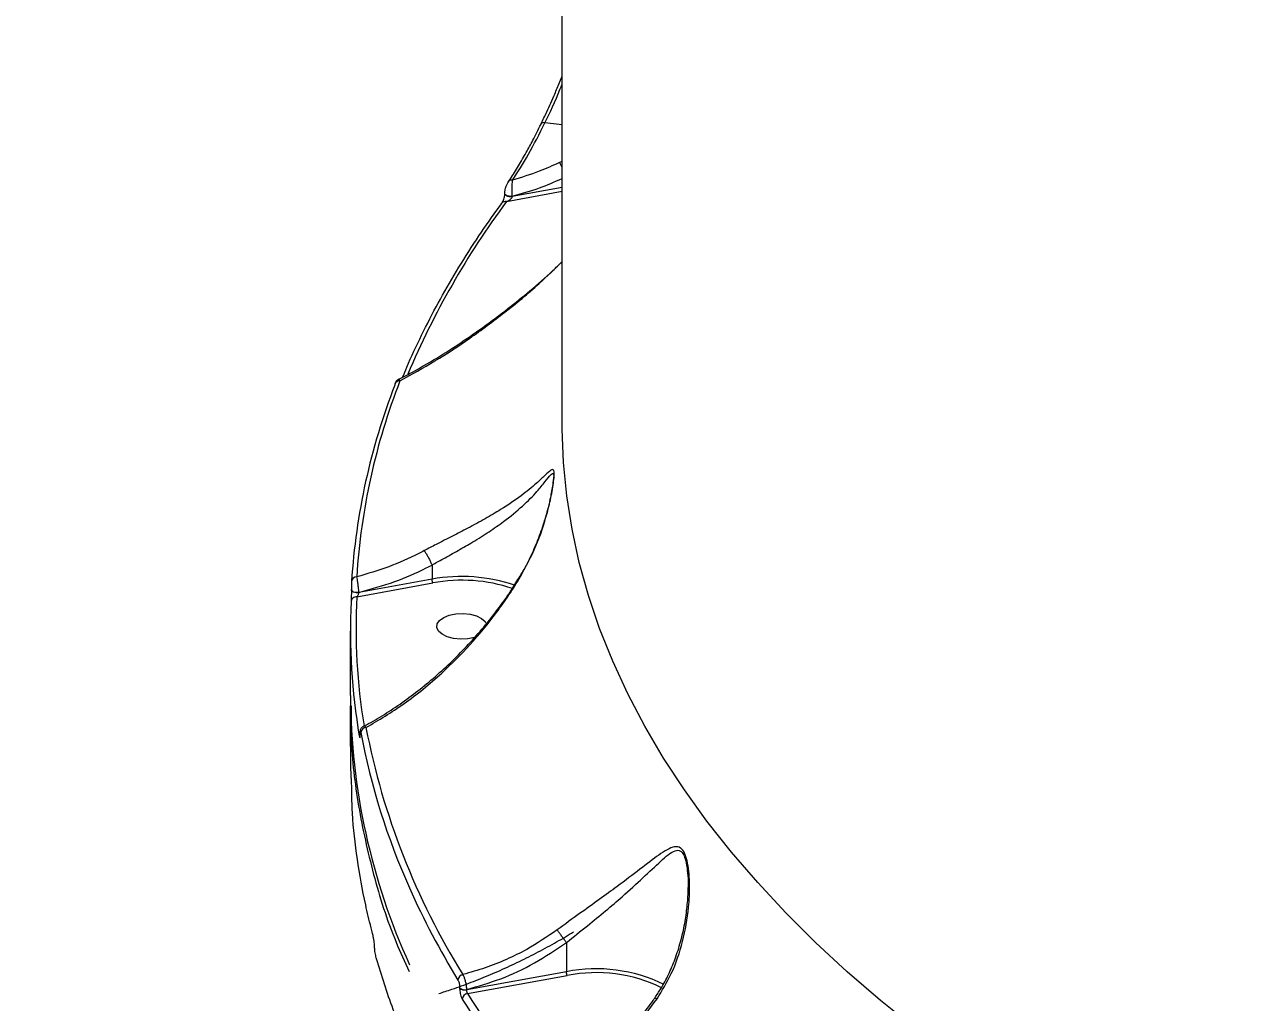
# Model space of a CAD drawing. Header units: millimetres. Extents: x -6901 to 7060, y -7557 to 6158.
# Drawn here: x 1477.7 to 1697, y -2437.6 to -2262.1 of the extents above; entities that cross this region are included whole.
import ezdxf

# ---------------------------------------------------------------- set-up
doc = ezdxf.new("R2010")
doc.units = ezdxf.units.MM
for name, color, linetype in [('DIKOM_ОБЪЕКТ', 7, 'Continuous'), ('DIKOM_РАЗМЕР_ЗОНА', 7, 'Continuous'), ('DIKOM_РАЗМЕР_ОБЪЕКТА', 7, 'Continuous')]:
    doc.layers.add(name, color=color, linetype=linetype)
doc.styles.add('style1', font='arial.ttf', dxfattribs={"width": 0.8})
doc.dimstyles.new('1-50', dxfattribs={"dimtxt": 300, "dimasz": 200, "dimexe": 100, "dimexo": 0, "dimgap": 100, "dimtad": 1, "dimtxsty": 'style1', "dimcen": 200, "dimclrd": 7, "dimclre": 7, "dimclrt": 7, "dimadec": 1, "dimazin": 2, "dimtfac": 1, "dimtmove": 0, "dimatfit": 2, "dimfxl": 0, "dimlwd": 25, "dimlwe": 18, "dimarcsym": 0})

# ---------------------------------------------------------------- blocks, each defined once
blk = doc.blocks.new('*D1')
at = {"layer": 'Defpoints', "color": 0, "transparency": 16777216}
for p in [(-4076.66, -462.32), (4983.51, -3127.59), (4983.51, -6854.07)]:
    blk.add_point(p, dxfattribs=at)
at = {"layer": 'DIKOM_РАЗМЕР_ОБЪЕКТА', "color": 7, "lineweight": 18, "transparency": 16777216}
for p, q in [((-4076.66, -462.32), (-4076.66, -6954.07)), ((4983.51, -3127.59), (4983.51, -6954.07))]:
    blk.add_line(p, q, dxfattribs=at)
at = {"layer": 'DIKOM_РАЗМЕР_ОБЪЕКТА', "color": 7, "lineweight": 25, "transparency": 16777216}
blk.add_line((-3876.66, -6854.07), (4783.51, -6854.07), dxfattribs=at)
at = {"layer": 'DIKOM_РАЗМЕР_ОБЪЕКТА', "color": 7, "transparency": 16777216}
for points in [[(-3876.66, -6820.74), (-3876.66, -6887.4), (-4076.66, -6854.07)], [(4783.51, -6820.74), (4783.51, -6887.4), (4983.51, -6854.07)]]:
    blk.add_solid(points, dxfattribs=at)
at = {"layer": 'DIKOM_РАЗМЕР_ОБЪЕКТА', "color": 7, "transparency": 16777216, "insert": (453.43, -6600.9), "char_height": 300, "attachment_point": 5, "style": 'style1'}
blk.add_mtext('9050', dxfattribs=at)
blk = doc.blocks.new('*D2')
at = {"layer": 'Defpoints', "color": 0, "transparency": 16777216}
for p in [(-1102.73, 4151.17), (-5819.23, -4492.42), (4721.24, -4492.42)]:
    blk.add_point(p, dxfattribs=at)
at = {"layer": 'DIKOM_РАЗМЕР_ОБЪЕКТА', "color": 7, "lineweight": 18, "transparency": 16777216}
for p, q in [((-1102.73, 4151.17), (-5919.23, 4151.17)), ((4721.24, -4492.42), (-5919.23, -4492.42))]:
    blk.add_line(p, q, dxfattribs=at)
at = {"layer": 'DIKOM_РАЗМЕР_ОБЪЕКТА', "color": 7, "lineweight": 25, "transparency": 16777216}
blk.add_line((-5819.23, 3951.17), (-5819.23, -4292.42), dxfattribs=at)
at = {"layer": 'DIKOM_РАЗМЕР_ОБЪЕКТА', "color": 7, "transparency": 16777216}
for points in [[(-5852.56, 3951.17), (-5785.89, 3951.17), (-5819.23, 4151.17)], [(-5852.56, -4292.42), (-5785.89, -4292.42), (-5819.23, -4492.42)]]:
    blk.add_solid(points, dxfattribs=at)
at = {"layer": 'DIKOM_РАЗМЕР_ОБЪЕКТА', "color": 7, "transparency": 16777216, "insert": (-6072.4, -170.63), "char_height": 300, "attachment_point": 5, "rotation": 90, "style": 'style1'}
blk.add_mtext('8650', dxfattribs=at)
blk = doc.blocks.new('*D3')
at = {"layer": 'Defpoints', "color": 0, "transparency": 16777216}
for p in [(-1553.27, 6158.28), (-6450.85, -6312.94), (5659.92, -6312.94)]:
    blk.add_point(p, dxfattribs=at)
at = {"layer": 'DIKOM_РАЗМЕР_ЗОНА', "color": 7, "lineweight": 18, "transparency": 16777216}
for p, q in [((-1553.27, 6158.28), (-6550.85, 6158.28)), ((5659.92, -6312.94), (-6550.85, -6312.94))]:
    blk.add_line(p, q, dxfattribs=at)
at = {"layer": 'DIKOM_РАЗМЕР_ЗОНА', "color": 7, "lineweight": 25, "transparency": 16777216}
blk.add_line((-6450.85, 5958.28), (-6450.85, -6112.94), dxfattribs=at)
at = {"layer": 'DIKOM_РАЗМЕР_ЗОНА', "color": 7, "transparency": 16777216}
for points in [[(-6484.18, 5958.28), (-6417.52, 5958.28), (-6450.85, 6158.28)], [(-6484.18, -6112.94), (-6417.52, -6112.94), (-6450.85, -6312.94)]]:
    blk.add_solid(points, dxfattribs=at)
at = {"layer": 'DIKOM_РАЗМЕР_ЗОНА', "color": 7, "transparency": 16777216, "insert": (-6704.02, -77.33), "char_height": 300, "attachment_point": 5, "rotation": 90, "style": 'style1'}
blk.add_mtext('12500', dxfattribs=at)
blk = doc.blocks.new('*D4')
at = {"layer": 'Defpoints', "color": 0, "transparency": 16777216}
for p in [(-5588.2, -1083.32), (7059.54, -2218.88), (7059.54, -7457.08)]:
    blk.add_point(p, dxfattribs=at)
at = {"layer": 'DIKOM_РАЗМЕР_ЗОНА', "color": 7, "lineweight": 18, "transparency": 16777216}
for p, q in [((-5588.2, -1083.32), (-5588.2, -7557.08)), ((7059.54, -2218.88), (7059.54, -7557.08))]:
    blk.add_line(p, q, dxfattribs=at)
at = {"layer": 'DIKOM_РАЗМЕР_ЗОНА', "color": 7, "lineweight": 25, "transparency": 16777216}
blk.add_line((-5388.2, -7457.08), (6859.54, -7457.08), dxfattribs=at)
at = {"layer": 'DIKOM_РАЗМЕР_ЗОНА', "color": 7, "transparency": 16777216}
for points in [[(-5388.2, -7423.74), (-5388.2, -7490.41), (-5588.2, -7457.08)], [(6859.54, -7423.74), (6859.54, -7490.41), (7059.54, -7457.08)]]:
    blk.add_solid(points, dxfattribs=at)
at = {"layer": 'DIKOM_РАЗМЕР_ЗОНА', "color": 7, "transparency": 16777216, "insert": (735.67, -7203.9), "char_height": 300, "attachment_point": 5, "style": 'style1'}
blk.add_mtext('12650', dxfattribs=at)

msp = doc.modelspace()

# ---------------------------------------------------------------- linework, layer by layer
at = {"layer": 'DIKOM_ОБЪЕКТ', "color": 7, "linetype": 'Continuous', "lineweight": 15}
for p, q in [((1574.182, -2333.7), (1574.182, -2071.592)), ((1573.297, -2273.478), (1574.182, -2271.341)), ((1570.411, -2279.897), (1570.404, -2279.909)), ((1574.182, -2280.086), (1571.096, -2279.714)), ((1574.182, -2286.635), (1573.709, -2286.851)), ((1563.897, -2292.476), (1563.897, -2292.402)), ((1564.195, -2293.856), (1574.182, -2292.004)), ((1564.552, -2290.269), (1564.538, -2290.289)), ((1574.182, -2291.301), (1565.236, -2292.961)), ((1565.236, -2292.961), (1565.236, -2292.886)), ((1550.829, -2359.087), (1550.828, -2359.081)), ((1550.829, -2359.087), (1550.829, -2361.62)), ((1537.308, -2364.798), (1550.994, -2362.292)), ((1550.829, -2361.62), (1537.685, -2364.027)), ((1536.35, -2363.513), (1536.351, -2363.499)), ((1536.35, -2363.541), (1536.35, -2363.513)), ((1536.35, -2363.541), (1536.351, -2363.527)), ((1537.685, -2364.027), (1537.685, -2363.998)), ((1536.182, -2382.516), (1536.182, -2370.944)), ((1537.94, -2389.408), (1537.94, -2389.32)), ((1537.94, -2389.32), (1537.944, -2389.367)), ((1537.94, -2389.408), (1537.944, -2389.455)), ((1537.944, -2389.455), (1537.944, -2389.367)), ((1574.952, -2426.84), (1574.952, -2432.081)), ((1574.952, -2432.081), (1557.071, -2435.307)), ((1557.196, -2435.986), (1575.116, -2432.753)), ((1555.787, -2434.93), (1555.787, -2434.977)), ((1557.071, -2435.307), (1557.071, -2435.26))]:
    msp.add_line(p, q, dxfattribs=at)
at = {"layer": 'DIKOM_ОБЪЕКТ', "color": 7, "linetype": 'Continuous', "lineweight": 15, "flags": 128}
for points in [[(1565.236, -2292.886), (1564.957, -2292.916), (1564.674, -2292.903), (1564.409, -2292.851), (1564.183, -2292.762), (1564.015, -2292.644), (1563.918, -2292.506), (1563.897, -2292.395)], [(1565.236, -2292.961), (1564.957, -2292.99), (1564.674, -2292.978), (1564.409, -2292.926), (1564.183, -2292.837), (1564.015, -2292.719), (1563.918, -2292.581), (1563.897, -2292.478)], [(1544.204, -2326.54), (1544.177, -2326.631), (1544.16, -2326.789)], [(1637.62, -2442.278), (1631.339, -2437.223), (1625.36, -2432.073), (1619.689, -2426.83), (1614.331, -2421.502), (1609.291, -2416.091), (1604.573, -2410.604), (1600.183, -2405.045), (1596.124, -2399.42), (1592.4, -2393.734), (1589.014, -2387.992), (1585.97, -2382.199), (1583.27, -2376.362), (1580.918, -2370.484), (1578.914, -2364.573), (1577.261, -2358.632), (1575.961, -2352.669), (1575.015, -2346.688), (1574.423, -2340.694), (1574.187, -2334.695), (1574.182, -2333.7)], [(1537.685, -2363.998), (1537.449, -2364.026), (1537.207, -2364.023), (1536.974, -2363.99), (1536.762, -2363.93), (1536.585, -2363.845), (1536.453, -2363.74), (1536.373, -2363.623), (1536.35, -2363.513)], [(1537.685, -2364.027), (1537.449, -2364.054), (1537.207, -2364.051), (1536.974, -2364.019), (1536.762, -2363.958), (1536.585, -2363.873), (1536.453, -2363.769), (1536.373, -2363.651), (1536.35, -2363.541)], [(1558.432, -2372.094), (1557.243, -2372.339), (1555.968, -2372.402), (1554.71, -2372.277), (1553.572, -2371.975), (1552.645, -2371.52), (1552.004, -2370.948), (1551.702, -2370.307), (1551.763, -2369.648), (1552.182, -2369.025), (1552.925, -2368.488), (1553.932, -2368.08), (1555.121, -2367.835), (1556.396, -2367.772), (1557.654, -2367.897), (1558.792, -2368.199), (1559.719, -2368.654), (1560.359, -2369.226), (1560.62, -2369.704)]]:
    msp.add_lwpolyline(points, dxfattribs=at)
at = {"layer": 'DIKOM_ОБЪЕКТ', "color": 7, "linetype": 'Continuous', "lineweight": 15}
for centre, radius, start, end in [((1570.887, -2280.308), 0.629, 70.61621, 139.25158), ((1565.131, -2290.731), 0.741, 78.35077, 141.44081), ((1684.591, -2383.179), 149.912, 143.42818, 157.10349), ((1563.997, -2294.614), 0.783, 75.39271, 141.11989), ((1654.07, -2369.516), 117.923, 158.75672, 176.37001), ((1654.737, -2368.659), 117.663, 158.75684, 176.37005), ((1544.979, -2326.861), 0.839, 83.83111, 157.49316), ((1537.288, -2362.116), 0.907, 88.62283, 175.7809), ((1556.145, -2390.927), 29.785, 71.36899, 100.28092), ((1556.187, -2390.191), 28.378, 71.29606, 100.54465), ((1537.228, -2365.717), 0.923, 85.0529, 175.3317), ((1649.001, -2370.081), 111.819, 177.29158, 189.1965), ((1648.327, -2370.938), 112.144, 177.29335, 189.67604), ((1654.174, -2381.927), 117.993, 180.28595, 204.49107), ((1539.03, -2389.231), 0.978, 93.08533, 175.48319), ((1667.176, -2363.524), 130.563, 190.91857, 211.93021), ((1538.598, -2389.8), 0.82, 142.50646, 179.06516), ((1659.863, -2366.344), 123.926, 190.60638, 204.14908), ((1677.729, -2358.669), 143.369, 204.02684, 211.49787), ((1556.581, -2433.655), 1.1, 101.13482, 175.7772), ((1580.307, -2459.227), 27.669, 64.03796, 101.15851), ((1580.307, -2459.088), 26.842, 64.08679, 101.15064), ((1556.719, -2433.967), 1.34, 225.91961, 285.20385), ((1556.719, -2434.014), 1.34, 225.91335, 285.21011), ((1557.35, -2437.085), 1.109, 97.9794, 175.64509), ((1702.989, -2345.16), 173.115, 212.04029, 220.03589), ((1703.421, -2344.48), 172.497, 212.03793, 219.88979)]:
    msp.add_arc(centre, radius, start, end, dxfattribs=at)
for points, knots in [([(1570.402, -2279.892), (1570.747, -2279.179), (1571.574, -2277.47), (1572.543, -2275.311), (1573.15, -2273.835), (1573.297, -2273.478)], [0, 0, 0, 0, 0.3520167, 0.8431422, 1, 1, 1, 1]), ([(1571.096, -2279.714), (1572.018, -2277.805), (1573.077, -2275.612), (1574.055, -2273.103), (1574.182, -2272.778)], [0, 0, 0, 0, 0.8704248, 1, 1, 1, 1]), ([(1565.281, -2290.005), (1566.23, -2288.53), (1568.153, -2285.541), (1570.107, -2281.673), (1571.096, -2279.714)], [0, 0, 0, 0, 0.493767, 1, 1, 1, 1]), ([(1567.748, -2285.019), (1568.14, -2284.304), (1569.022, -2282.698), (1569.911, -2280.965), (1570.401, -2279.92), (1570.406, -2279.91)], [0, 0, 0, 0, 0.4429105, 0.9946809, 1, 1, 1, 1]), ([(1564.558, -2290.273), (1564.558, -2290.273), (1565.029, -2289.581), (1565.996, -2288.054), (1567.064, -2286.286), (1567.651, -2285.199), (1567.748, -2285.019)], [0, 0, 0, 0, 0.0004703, 0.4546735, 0.9097083, 1, 1, 1, 1]), ([(1573.709, -2286.851), (1572.503, -2287.397), (1569.742, -2288.647), (1566.888, -2289.516), (1565.281, -2290.005)], [0, 0, 0, 0, 0.436569, 1, 1, 1, 1]), ([(1574.182, -2287.662), (1574.174, -2287.647), (1574.069, -2287.435), (1573.911, -2287.165), (1573.77, -2286.94), (1573.717, -2286.863), (1573.709, -2286.851)], [0, 0, 0, 0, 0.0430277, 0.6005973, 0.9379532, 1, 1, 1, 1]), ([(1565.236, -2292.886), (1565.23, -2292.692), (1565.217, -2292.305), (1565.215, -2291.637), (1565.225, -2290.978), (1565.247, -2290.402), (1565.27, -2290.13), (1565.281, -2290.005)], [0, 0, 0, 0, 0.1950937, 0.3899041, 0.5934557, 0.8140376, 1, 1, 1, 1]), ([(1565.236, -2292.886), (1566.872, -2292.43), (1569.902, -2291.585), (1572.833, -2290.294), (1574.182, -2289.701)], [0, 0, 0, 0, 0.5400428, 1, 1, 1, 1]), ([(1563.905, -2292.394), (1563.908, -2292.204), (1563.912, -2291.971), (1563.972, -2291.739), (1563.984, -2291.696)], [0, 0, 0, 0, 0.8131635, 1, 1, 1, 1]), ([(1563.984, -2291.696), (1564.018, -2291.546), (1564.1, -2291.186), (1564.287, -2290.698), (1564.469, -2290.426), (1564.554, -2290.3)], [0, 0, 0, 0, 0.2747333, 0.6627549, 1, 1, 1, 1]), ([(1545.558, -2325.372), (1545.803, -2324.78), (1546.852, -2322.248), (1548.923, -2317.8), (1551.892, -2312.048), (1555.173, -2306.341), (1558.694, -2300.782), (1561.495, -2296.719), (1563.083, -2294.541), (1563.388, -2294.122)], [0, 0, 0, 0, 0.0556278, 0.2380847, 0.4205792, 0.6031267, 0.7857245, 0.9588058, 1, 1, 1, 1]), ([(1563.392, -2294.116), (1563.394, -2294.114), (1563.409, -2294.095), (1563.512, -2293.931), (1563.645, -2293.639), (1563.771, -2293.278), (1563.821, -2293.043), (1563.838, -2292.96)], [0, 0, 0, 0, 0.0301319, 0.2609839, 0.5740455, 0.8480177, 1, 1, 1, 1]), ([(1563.838, -2292.96), (1563.844, -2292.937), (1563.868, -2292.836), (1563.887, -2292.674), (1563.898, -2292.528), (1563.897, -2292.486), (1563.896, -2292.479)], [0, 0, 0, 0, 0.1320067, 0.5877394, 0.9381986, 1, 1, 1, 1]), ([(1564.195, -2293.856), (1564.302, -2293.804), (1564.53, -2293.693), (1564.832, -2293.49), (1565.063, -2293.285), (1565.182, -2293.131), (1565.229, -2293.028), (1565.234, -2292.983), (1565.236, -2292.961)], [0, 0, 0, 0, 0.2759579, 0.5812338, 0.7841122, 0.9045829, 0.9531168, 1, 1, 1, 1]), ([(1544.877, -2325.722), (1545.518, -2325.398), (1547.601, -2324.346), (1551.15, -2322.279), (1555.539, -2319.521), (1559.987, -2316.449), (1564.293, -2313.235), (1568.483, -2309.824), (1571.738, -2307.008), (1573.628, -2305.176), (1574.182, -2304.639)], [0, 0, 0, 0, 0.0637966, 0.2074327, 0.3543178, 0.5044101, 0.6577044, 0.7946506, 0.9398204, 1, 1, 1, 1]), ([(1545.069, -2326.027), (1547.169, -2324.869), (1551.369, -2322.555), (1557.66, -2318.421), (1563.901, -2313.786), (1569.471, -2309.243), (1572.813, -2305.97), (1574.182, -2304.631)], [0, 0, 0, 0, 0.2104821, 0.4209712, 0.6359977, 0.8510015, 1, 1, 1, 1]), ([(1544.218, -2326.548), (1544.253, -2326.443), (1544.32, -2326.243), (1544.485, -2325.996), (1544.676, -2325.782), (1544.826, -2325.716), (1544.87, -2325.697)], [0, 0, 0, 0, 0.3370502, 0.642352, 0.8968162, 1, 1, 1, 1]), ([(1545.069, -2326.027), (1545.025, -2325.894), (1544.95, -2325.671), (1544.896, -2325.702), (1544.874, -2325.715)], [0, 0, 0, 0, 0.5933916, 1, 1, 1, 1]), ([(1566.724, -2361.148), (1567.694, -2359.338), (1569.66, -2355.67), (1571.304, -2350.679), (1572.16, -2347.116), (1572.53, -2345.081), (1572.719, -2343.673), (1572.777, -2342.59), (1572.666, -2341.933), (1572.428, -2341.919), (1571.948, -2342.186), (1571.146, -2342.971), (1569.445, -2344.579), (1566.92, -2346.653), (1563.748, -2348.805), (1560.426, -2350.769), (1557.495, -2352.361), (1554.494, -2353.911), (1551.834, -2355.254), (1550.138, -2356.134), (1549.427, -2356.503)], [0, 0, 0, 0, 0.0952094, 0.1929563, 0.2447994, 0.2710702, 0.2981689, 0.3242901, 0.3503873, 0.3910746, 0.4019424, 0.4719634, 0.5438084, 0.6393959, 0.7378512, 0.7988542, 0.8613646, 0.9113746, 0.9628378, 1, 1, 1, 1]), ([(1550.828, -2359.081), (1550.828, -2359.08), (1551.486, -2358.704), (1553.085, -2357.841), (1555.564, -2356.452), (1558.368, -2354.828), (1561.115, -2353.098), (1564.21, -2350.941), (1567.19, -2348.473), (1569.549, -2346.095), (1571.157, -2344.084), (1571.915, -2343.104), (1572.373, -2342.637), (1572.582, -2342.573), (1572.698, -2342.853), (1572.677, -2343.217), (1572.675, -2343.256)], [0, 0, 0, 0, 0.0000339, 0.0533984, 0.1277316, 0.2021477, 0.294124, 0.3862199, 0.5316546, 0.6773071, 0.7825153, 0.8873254, 0.9029899, 0.9602964, 0.9957553, 1, 1, 1, 1]), ([(1572.299, -2346.124), (1572.32, -2346.018), (1572.427, -2345.496), (1572.547, -2344.691), (1572.649, -2343.865), (1572.681, -2343.371), (1572.679, -2343.277), (1572.679, -2343.256)], [0, 0, 0, 0, 0.0873484, 0.4314387, 0.7138096, 0.9385507, 1, 1, 1, 1]), ([(1566.632, -2361.1), (1566.687, -2361.015), (1567.328, -2360.033), (1568.363, -2357.989), (1569.734, -2354.957), (1570.791, -2352.02), (1571.555, -2349.433), (1572.025, -2347.534), (1572.224, -2346.508), (1572.299, -2346.124)], [0, 0, 0, 0, 0.018635, 0.2148899, 0.4189757, 0.6308022, 0.7913793, 0.9218572, 1, 1, 1, 1]), ([(1549.427, -2356.503), (1549.096, -2356.676), (1547.017, -2357.762), (1543.007, -2359.554), (1539.234, -2360.651), (1537.31, -2361.21)], [0, 0, 0, 0, 0.0849928, 0.5334697, 1, 1, 1, 1]), ([(1549.427, -2356.503), (1549.435, -2356.515), (1549.503, -2356.607), (1549.668, -2356.859), (1549.956, -2357.347), (1550.273, -2357.933), (1550.584, -2358.546), (1550.747, -2358.902), (1550.828, -2359.081)], [0, 0, 0, 0, 0.0259756, 0.2096007, 0.4072063, 0.6047839, 0.8023789, 1, 1, 1, 1]), ([(1537.685, -2363.998), (1539.852, -2363.404), (1543.962, -2362.278), (1548.308, -2360.378), (1550.485, -2359.263), (1550.829, -2359.087)], [0, 0, 0, 0, 0.48434, 0.9185218, 1, 1, 1, 1]), ([(1536.383, -2362.05), (1536.379, -2362.128), (1536.371, -2362.284), (1536.361, -2362.631), (1536.354, -2363.005), (1536.351, -2363.305), (1536.351, -2363.454), (1536.351, -2363.499)], [0, 0, 0, 0, 0.2336984, 0.4673742, 0.6956047, 0.9087332, 1, 1, 1, 1]), ([(1537.685, -2363.998), (1537.682, -2363.91), (1537.67, -2363.617), (1537.624, -2363.035), (1537.536, -2362.311), (1537.424, -2361.644), (1537.348, -2361.354), (1537.31, -2361.21)], [0, 0, 0, 0, 0.0942502, 0.3122775, 0.5411735, 0.7714075, 1, 1, 1, 1]), ([(1538.515, -2388.027), (1538.69, -2387.941), (1539.945, -2387.321), (1542.279, -2385.913), (1545.5, -2383.796), (1548.689, -2381.405), (1551.828, -2378.784), (1554.864, -2375.964), (1557.748, -2372.984), (1560.437, -2369.902), (1562.906, -2366.739), (1564.978, -2363.814), (1566.141, -2361.896), (1566.625, -2361.097)], [0, 0, 0, 0, 0.0168047, 0.1206187, 0.2249326, 0.3297341, 0.4349782, 0.5404515, 0.6430306, 0.7429637, 0.8397622, 0.9332296, 1, 1, 1, 1]), ([(1538.977, -2388.254), (1541.266, -2386.906), (1544.727, -2384.869), (1549.235, -2381.395), (1553.228, -2377.958), (1557.712, -2373.469), (1561.694, -2368.654), (1564.671, -2364.483), (1566.04, -2362.26), (1566.724, -2361.148)], [0, 0, 0, 0, 0.2227146, 0.336733, 0.4507478, 0.6310018, 0.813277, 0.906645, 1, 1, 1, 1]), ([(1550.994, -2362.292), (1550.99, -2362.285), (1550.977, -2362.266), (1550.947, -2362.209), (1550.905, -2362.102), (1550.863, -2361.943), (1550.835, -2361.773), (1550.831, -2361.671), (1550.829, -2361.62)], [0, 0, 0, 0, 0.0536633, 0.1415053, 0.3560649, 0.5706875, 0.7853494, 1, 1, 1, 1]), ([(1566.724, -2361.148), (1566.705, -2361.137), (1566.645, -2361.104), (1566.636, -2361.102), (1566.63, -2361.1)], [0, 0, 0, 0, 0.3316849, 1, 1, 1, 1]), ([(1536.351, -2363.527), (1536.35, -2363.593), (1536.35, -2363.811), (1536.346, -2364.246), (1536.336, -2364.792), (1536.322, -2365.299), (1536.313, -2365.528), (1536.308, -2365.642)], [0, 0, 0, 0, 0.0931597, 0.3039005, 0.5302276, 0.7651936, 1, 1, 1, 1]), ([(1537.308, -2364.798), (1537.352, -2364.752), (1537.438, -2364.664), (1537.554, -2364.481), (1537.634, -2364.302), (1537.669, -2364.17), (1537.683, -2364.088), (1537.684, -2364.049), (1537.685, -2364.027)], [0, 0, 0, 0, 0.2685509, 0.5229552, 0.7426423, 0.8690867, 0.9242388, 1, 1, 1, 1]), ([(1536.316, -2397.362), (1536.271, -2395.035), (1536.187, -2390.693), (1536.191, -2386.352), (1536.194, -2384.338)], [0, 0, 0, 0, 0.5359991, 1, 1, 1, 1]), ([(1536.344, -2384.338), (1536.312, -2386.236), (1536.212, -2392.246), (1537.467, -2402.361), (1540.155, -2414.618), (1543.27, -2424.525), (1545.92, -2430.276), (1546.727, -2432.026)], [0, 0, 0, 0, 0.1184014, 0.3748001, 0.6314071, 0.8878053, 1, 1, 1, 1]), ([(1537.941, -2389.322), (1537.941, -2389.307), (1537.939, -2389.162), (1537.949, -2388.967), (1537.976, -2388.738), (1538.053, -2388.494), (1538.195, -2388.266), (1538.357, -2388.093), (1538.487, -2388.043), (1538.518, -2388.031)], [0, 0, 0, 0, 0.0278435, 0.2711017, 0.4682451, 0.6030997, 0.7572638, 0.9431085, 1, 1, 1, 1]), ([(1537.944, -2389.367), (1537.945, -2389.291), (1537.947, -2389.139), (1537.961, -2389), (1537.982, -2388.936), (1538.011, -2388.965), (1538.037, -2389.062), (1538.052, -2389.142), (1538.054, -2389.154)], [0, 0, 0, 0, 0.1672912, 0.3344318, 0.5091021, 0.7130709, 0.9576917, 1, 1, 1, 1]), ([(1538.977, -2388.254), (1538.962, -2388.236), (1538.86, -2388.112), (1538.69, -2387.974), (1538.568, -2388.011), (1538.515, -2388.027)], [0, 0, 0, 0, 0.0877953, 0.601849, 1, 1, 1, 1]), ([(1537.778, -2389.787), (1537.781, -2389.804), (1537.803, -2389.931), (1537.842, -2390.082), (1537.887, -2390.123), (1537.919, -2390.02), (1537.94, -2389.805), (1537.943, -2389.572), (1537.944, -2389.455)], [0, 0, 0, 0, 0.0392463, 0.2872506, 0.4951858, 0.6710213, 0.8353159, 1, 1, 1, 1]), ([(1537.926, -2389.795), (1537.926, -2389.795), (1537.925, -2389.802), (1537.93, -2389.768), (1537.935, -2389.675), (1537.941, -2389.516), (1537.939, -2389.364), (1537.938, -2389.305)], [0, 0, 0, 0, 0.0030028, 0.1908136, 0.4377034, 0.7827852, 1, 1, 1, 1]), ([(1540.16, -2425.197), (1540.071, -2424.857), (1539.623, -2423.156), (1538.569, -2418.724), (1537.344, -2411.88), (1536.448, -2404.299), (1536.41, -2399.454), (1536.394, -2397.361)], [0, 0, 0, 0, 0.0368879, 0.1844385, 0.4795785, 0.7751497, 1, 1, 1, 1]), ([(1591.214, -2436.968), (1592.12, -2435.479), (1594.094, -2432.236), (1595.961, -2426.63), (1596.916, -2421.264), (1597.104, -2417.192), (1596.989, -2414.543), (1596.748, -2412.655), (1596.323, -2411.034), (1595.839, -2410.203), (1595.195, -2409.653), (1594.318, -2409.555), (1593.027, -2410.142), (1591.048, -2411.456), (1588.205, -2413.66), (1584.57, -2416.416), (1580.879, -2419.119), (1577.262, -2421.701), (1574.656, -2423.583), (1573.301, -2424.561)], [0, 0, 0, 0, 0.0790192, 0.1721803, 0.2680577, 0.328729, 0.3610596, 0.3938991, 0.422331, 0.451319, 0.4599435, 0.498992, 0.5446048, 0.591435, 0.6876203, 0.7865799, 0.854676, 0.9244443, 1, 1, 1, 1]), ([(1574.951, -2426.835), (1574.951, -2426.834), (1576.221, -2425.818), (1578.659, -2423.89), (1582.015, -2421.143), (1585.423, -2418.245), (1588.778, -2415.148), (1591.394, -2412.68), (1593.213, -2411.045), (1594.381, -2410.286), (1595.194, -2410.222), (1595.726, -2410.637), (1595.98, -2411.03), (1596.297, -2411.823), (1596.58, -2413.011), (1596.757, -2414.846), (1596.841, -2416.214), (1596.801, -2416.925), (1596.799, -2416.959)], [0, 0, 0, 0, 0.0000487, 0.1132929, 0.2177649, 0.3223803, 0.470432, 0.6185166, 0.6871379, 0.7554142, 0.810441, 0.8222917, 0.8529313, 0.8621092, 0.9020701, 0.9497364, 0.9975909, 1, 1, 1, 1]), ([(1590.795, -2436.803), (1591.171, -2436.258), (1592.101, -2434.912), (1593.328, -2432.552), (1594.524, -2429.732), (1595.497, -2426.667), (1596.217, -2423.521), (1596.643, -2420.455), (1596.811, -2418.285), (1596.794, -2417.158), (1596.791, -2416.958)], [0, 0, 0, 0, 0.0934198, 0.230709, 0.3758424, 0.5279229, 0.6875495, 0.8344255, 0.9706812, 1, 1, 1, 1]), ([(1540.507, -2427.531), (1540.506, -2427.498), (1540.499, -2427.349), (1540.473, -2427.017), (1540.416, -2426.525), (1540.309, -2425.827), (1540.22, -2425.449), (1540.16, -2425.197)], [0, 0, 0, 0, 0.0349456, 0.1620448, 0.3362597, 0.5592034, 1, 1, 1, 1]), ([(1552.026, -2436), (1552.819, -2435.749), (1554.743, -2435.142), (1557.856, -2434), (1561.325, -2432.608), (1564.789, -2431.075), (1568.213, -2429.424), (1571.557, -2427.662), (1574.227, -2426.163), (1575.732, -2425.226), (1576.195, -2424.937)], [0, 0, 0, 0, 0.0984427, 0.2388377, 0.3796605, 0.5204019, 0.6606406, 0.8000722, 0.9384957, 1, 1, 1, 1]), ([(1573.301, -2424.561), (1571.504, -2425.787), (1568.577, -2427.782), (1564.177, -2429.934), (1560.347, -2431.479), (1557.711, -2432.206), (1556.369, -2432.576)], [0, 0, 0, 0, 0.3422188, 0.5572654, 0.7746028, 1, 1, 1, 1]), ([(1574.951, -2426.835), (1574.832, -2426.679), (1574.596, -2426.368), (1574.188, -2425.815), (1573.798, -2425.275), (1573.516, -2424.875), (1573.366, -2424.657), (1573.314, -2424.581), (1573.301, -2424.561)], [0, 0, 0, 0, 0.2127063, 0.4254061, 0.6381043, 0.8507936, 0.961897, 1, 1, 1, 1]), ([(1540.851, -2429.751), (1540.79, -2429.509), (1540.699, -2429.151), (1540.595, -2428.487), (1540.54, -2428.021), (1540.515, -2427.704), (1540.509, -2427.561), (1540.507, -2427.531)], [0, 0, 0, 0, 0.4456184, 0.6623547, 0.8365029, 0.9657218, 1, 1, 1, 1]), ([(1557.071, -2435.26), (1559.115, -2434.672), (1563.255, -2433.482), (1569.324, -2430.647), (1573.064, -2428.117), (1574.952, -2426.84)], [0, 0, 0, 0, 0.3257303, 0.659681, 1, 1, 1, 1]), ([(1574.952, -2426.84), (1574.952, -2426.839), (1574.952, -2426.837), (1574.951, -2426.835), (1574.951, -2426.835)], [0, 0, 0, 0, 0.6178411, 1, 1, 1, 1]), ([(1547.149, -2446.749), (1546, -2444.117), (1543.542, -2438.486), (1541.786, -2432.786), (1540.851, -2429.751)], [0, 0, 0, 0, 0.4674656, 1, 1, 1, 1]), ([(1557.071, -2435.26), (1557.063, -2435.129), (1557.042, -2434.798), (1556.947, -2434.2), (1556.786, -2433.547), (1556.584, -2432.962), (1556.44, -2432.705), (1556.369, -2432.576)], [0, 0, 0, 0, 0.1423935, 0.3572559, 0.5716908, 0.7857525, 1, 1, 1, 1]), ([(1575.116, -2432.753), (1575.11, -2432.744), (1575.098, -2432.725), (1575.068, -2432.666), (1575.027, -2432.563), (1574.986, -2432.404), (1574.958, -2432.234), (1574.954, -2432.132), (1574.952, -2432.081)], [0, 0, 0, 0, 0.0702243, 0.1414498, 0.3561054, 0.5706953, 0.7853327, 1, 1, 1, 1]), ([(1555.484, -2433.574), (1555.518, -2433.639), (1555.586, -2433.769), (1555.676, -2434.065), (1555.745, -2434.394), (1555.782, -2434.696), (1555.785, -2434.863), (1555.787, -2434.93)], [0, 0, 0, 0, 0.2143303, 0.428476, 0.6429031, 0.8577093, 1, 1, 1, 1]), ([(1555.787, -2434.977), (1555.789, -2435.075), (1555.795, -2435.323), (1555.849, -2435.773), (1555.952, -2436.266), (1556.089, -2436.709), (1556.192, -2436.903), (1556.244, -2437.001)], [0, 0, 0, 0, 0.140785, 0.355301, 0.5700569, 0.7849624, 1, 1, 1, 1]), ([(1557.196, -2435.986), (1557.182, -2435.953), (1557.153, -2435.888), (1557.116, -2435.739), (1557.088, -2435.573), (1557.073, -2435.423), (1557.071, -2435.34), (1557.071, -2435.307)], [0, 0, 0, 0, 0.2150873, 0.4299811, 0.6448252, 0.8592852, 1, 1, 1, 1]), ([(1571.661, -2454.324), (1572.064, -2454.117), (1573.389, -2453.438), (1575.625, -2452.012), (1578.342, -2450.068), (1581.004, -2447.874), (1583.578, -2445.476), (1586.043, -2442.894), (1588.36, -2440.138), (1589.952, -2438.101), (1590.718, -2436.952), (1590.809, -2436.815)], [0, 0, 0, 0, 0.0580744, 0.1906333, 0.3234525, 0.4565309, 0.589552, 0.7209854, 0.8519139, 0.9823809, 1, 1, 1, 1]), ([(1572.332, -2454.509), (1574.138, -2453.434), (1577.802, -2451.253), (1582.821, -2446.954), (1587.383, -2442.191), (1589.927, -2438.722), (1591.214, -2436.968)], [0, 0, 0, 0, 0.2625655, 0.5326646, 0.7636491, 1, 1, 1, 1]), ([(1591.214, -2436.968), (1591.174, -2436.946), (1591.057, -2436.885), (1590.888, -2436.81), (1590.851, -2436.822), (1590.829, -2436.828)], [0, 0, 0, 0, 0.1840058, 0.5345123, 1, 1, 1, 1])]:
    msp.add_open_spline(points, degree=3, knots=knots, dxfattribs=at)

# ---------------------------------------------------------------- dimensions: what is measured, and where the dimension line sits
at = {"layer": 'DIKOM_РАЗМЕР_ЗОНА'}
dim = msp.add_linear_dim(base=(-6450.85, -6312.937), p1=(-1553.272, 6158.285), p2=(5659.925, -6312.937), angle=90, text='12500', dimstyle='1-50', dxfattribs=at)
dim.commit()
dim.dimension.update_dxf_attribs({"geometry": '*D3', "text_midpoint": (-6450.85, -77.326), "dimtype": 160})
dim = msp.add_linear_dim(base=(7059.538, -7457.077), p1=(-5588.199, -1083.325), p2=(7059.538, -2218.883), text='12650', dimstyle='1-50', dxfattribs=at)
dim.commit()
dim.dimension.update_dxf_attribs({"geometry": '*D4', "text_midpoint": (735.669, -7457.077), "dimtype": 160})
at = {"layer": 'DIKOM_РАЗМЕР_ОБЪЕКТА'}
dim = msp.add_linear_dim(base=(-5819.225, -4492.425), p1=(-1102.732, 4151.169), p2=(4721.24, -4492.425), angle=90, text='8650', dimstyle='1-50', dxfattribs=at)
dim.commit()
dim.dimension.update_dxf_attribs({"geometry": '*D2', "text_midpoint": (-5819.225, -170.628), "dimtype": 160})
dim = msp.add_linear_dim(base=(4983.514, -6854.07), p1=(-4076.663, -462.325), p2=(4983.514, -3127.595), text='9050', dimstyle='1-50', dxfattribs=at)
dim.commit()
dim.dimension.update_dxf_attribs({"geometry": '*D1', "text_midpoint": (453.425, -6854.07), "dimtype": 160})

doc.saveas('drawing.dxf')
